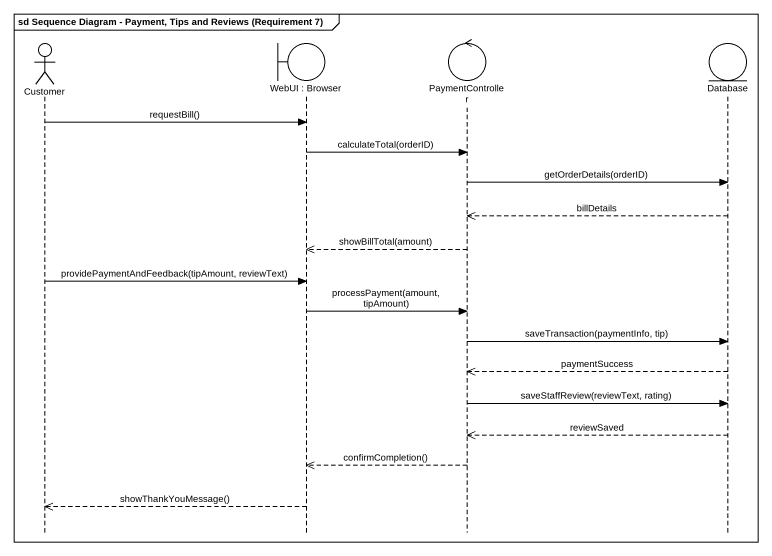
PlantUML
@startuml
mainframe sd Sequence Diagram - Payment, Tips and Reviews (Requirement 7)
hide footbox
actor Customer
boundary "WebUI : Browser" as WebUI_Browser
control PaymentController
entity "Database" as Database_

Customer -> WebUI_Browser : requestBill()
WebUI_Browser -> PaymentController : calculateTotal(orderID)
PaymentController -> Database_ : getOrderDetails(orderID)
Database_ -->> PaymentController : billDetails
PaymentController -->> WebUI_Browser : showBillTotal(amount)
Customer -> WebUI_Browser : providePaymentAndFeedback(tipAmount, reviewText)
WebUI_Browser -> PaymentController : processPayment(amount, tipAmount)
PaymentController -> Database_ : saveTransaction(paymentInfo, tip)
Database_ -->> PaymentController : paymentSuccess
PaymentController -> Database_ : saveStaffReview(reviewText, rating)
Database_ -->> PaymentController : reviewSaved
PaymentController -->> WebUI_Browser : confirmCompletion()
WebUI_Browser -->> Customer : showThankYouMessage()
@enduml
